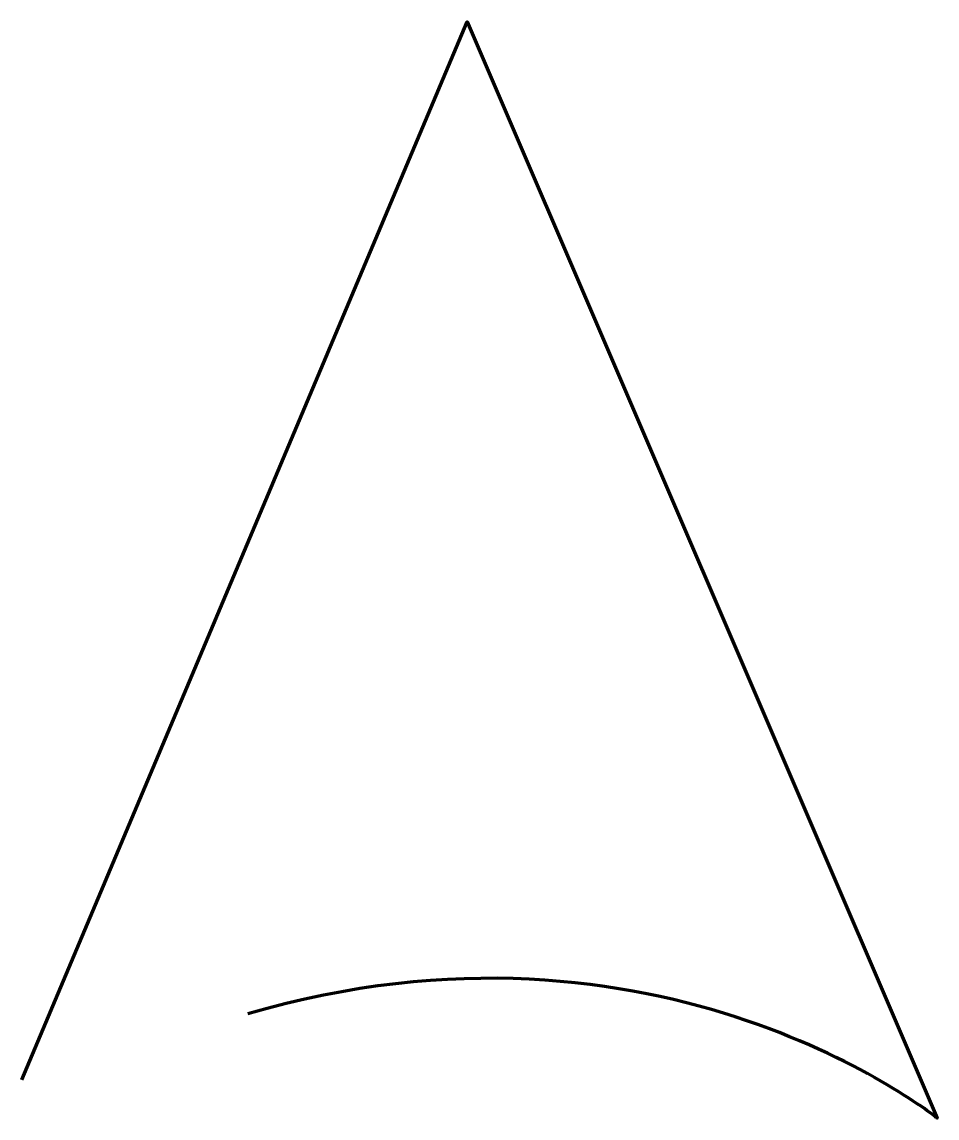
# Model space of a CAD drawing. Extents: x 1120 to 1930, y -1610 to -640.
import ezdxf

# ---------------------------------------------------------------- set-up
doc = ezdxf.new("R2010")
doc.units = 0
doc.header["$MEASUREMENT"] = 0
doc.layers.add("img's", color=7, linetype='Continuous', lineweight=0)

msp = doc.modelspace()

# ---------------------------------------------------------------- linework, layer by layer
at = {"layer": "img's", "color": 7, "lineweight": 140}
msp.add_open_spline([(1120.14, -1576.69), (1120.14, -1576.69), (1514.41, -640.42), (1514.41, -640.42), (1514.41, -640.42), (1930.39, -1610.43), (1930.39, -1610.43), (1930.39, -1610.43), (1684.46, -1411.33), (1320.19, -1518.32)], degree=3, knots=[0, 0, 0, 0, 1, 1, 1, 2, 2, 2, 3, 3, 3, 3], dxfattribs=at)

doc.saveas('drawing.dxf')
